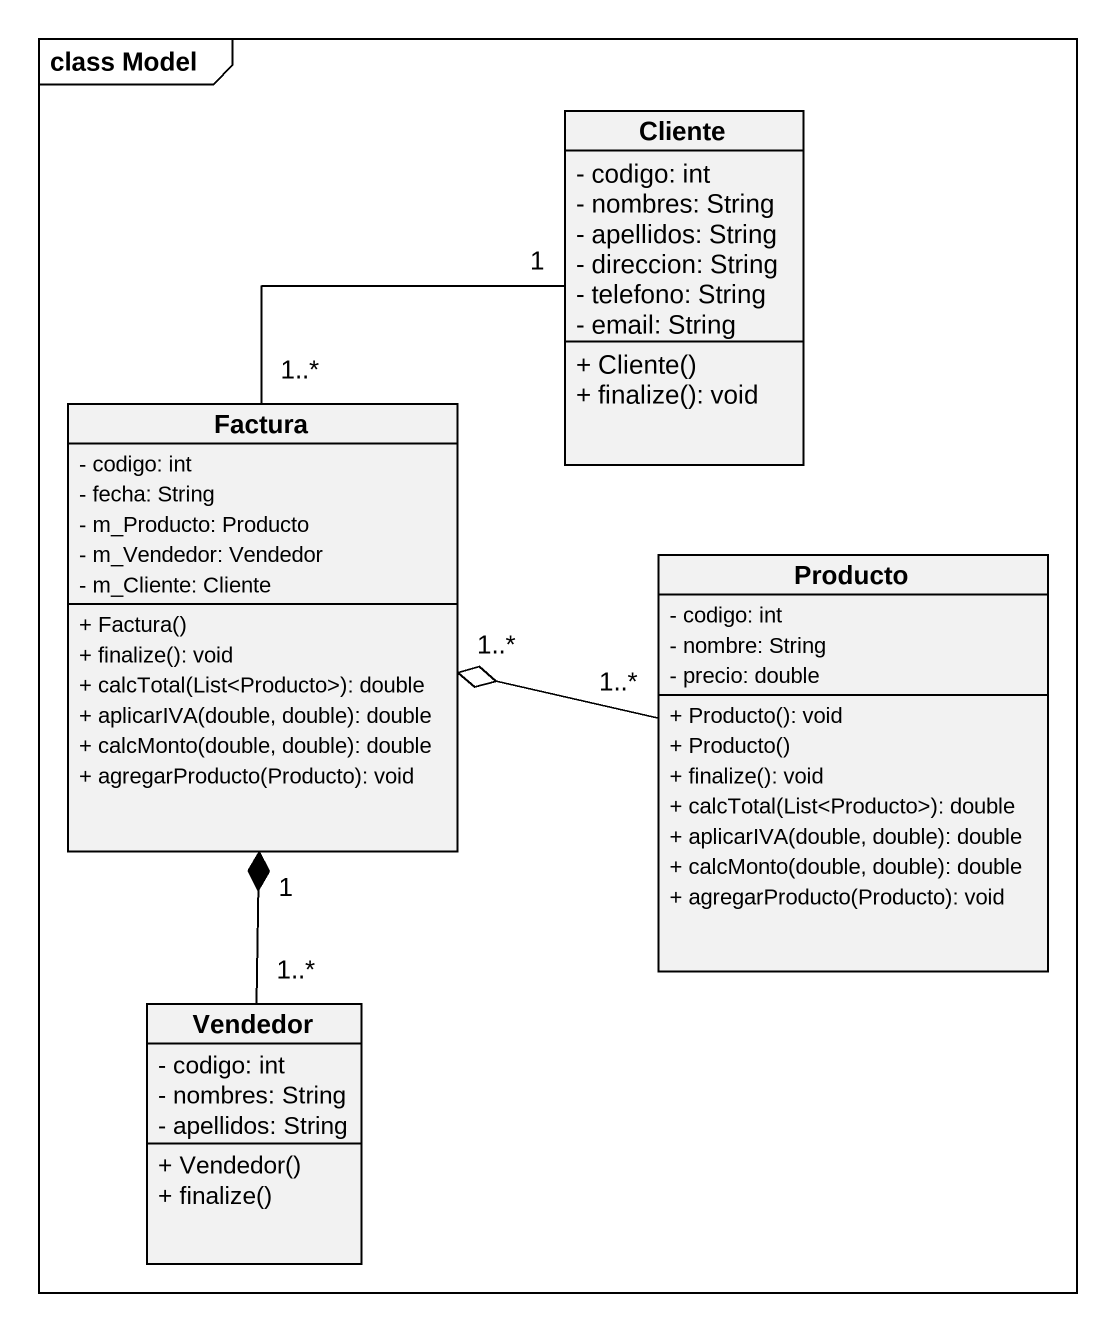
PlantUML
@startuml
mainframe class Model
hide circle
hide empty members
skinparam classAttributeIconSize 0
class Cliente {
  - codigo: int
  - nombres: String
  - apellidos: String
  - direccion: String
  - telefono: String
  - email: String
  + Cliente()
  + finalize(): void
}
class Factura {
  - codigo: int
  - fecha: String
  - m_Producto: Producto
  - m_Vendedor: Vendedor
  - m_Cliente: Cliente
  + Factura()
  + finalize(): void
  + calcTotal(List<Producto>): double
  + aplicarIVA(double, double): double
  + calcMonto(double, double): double
  + agregarProducto(Producto): void
}
class Producto {
  - codigo: int
  - nombre: String
  - precio: double
  + Producto(): void
  + Producto()
  + finalize(): void
  + calcTotal(List<Producto>): double
  + aplicarIVA(double, double): double
  + calcMonto(double, double): double
  + agregarProducto(Producto): void
}
class Vendedor {
  - codigo: int
  - nombres: String
  - apellidos: String
  + Vendedor()
  + finalize()
}
Factura "1..*" -up- "1" Cliente
Producto "1..*" -left-o "1..*" Factura
Vendedor "1..*" -up-* "1" Factura
@enduml
